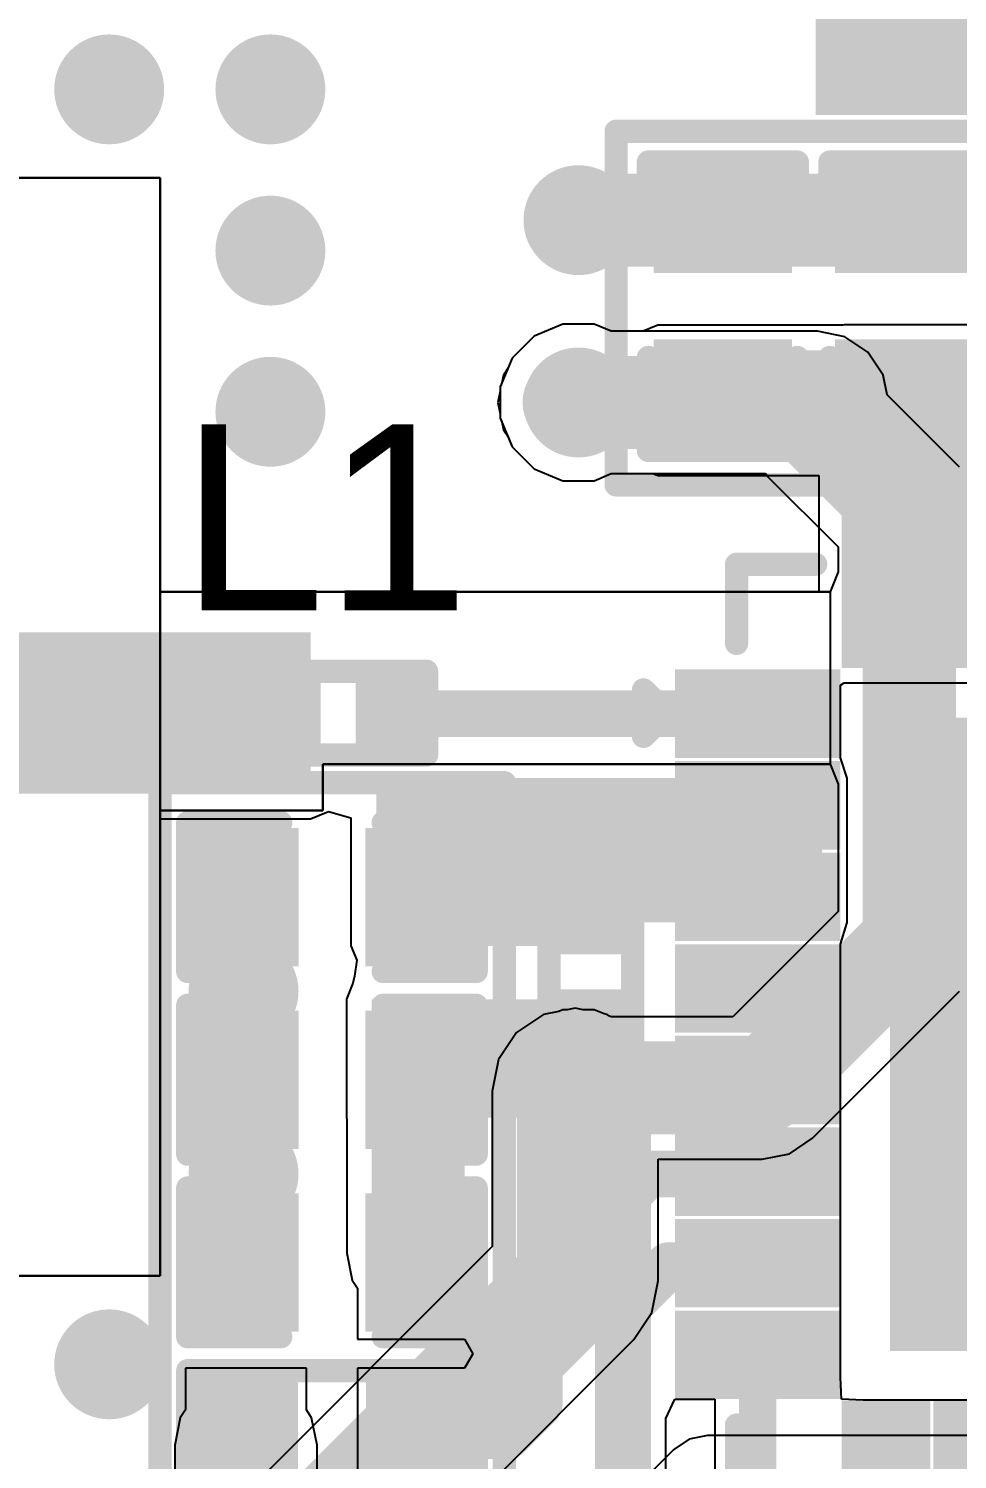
# Model space of a CAD drawing. Header units: millimetres. Extents: x -4.8 to 36.7, y -5.3 to 57.6.
# Drawn here: x 0.55 to 5.62, y 39.33 to 47.14 of the extents above; entities that cross this region are included whole.
import ezdxf

# ---------------------------------------------------------------- set-up
doc = ezdxf.new("R2010")
doc.units = ezdxf.units.MM
for name, color, linetype in [('BottomLayer', 5, 'Continuous'), ('TopLayer', 1, 'Continuous'), ('TopOverlay', 2, 'Continuous'), ('TopPaste', 8, 'Continuous'), ('TopSolder', 216, 'Continuous'), ('ViaHoleLayer', 16, 'Continuous')]:
    doc.layers.add(name, color=color, linetype=linetype)
doc.styles.add('Arial', font='', dxfattribs={"height": 0.2})
doc.styles.get('Arial').set_extended_font_data('Arial')

# ---------------------------------------------------------------- blocks, each defined once
blk = doc.blocks.new('X322540MPB4SI__3')
at = {"layer": 'TopLayer'}
for points in [[(-1.8, 1.45), (-0.4, 1.45), (-0.4, 0.25), (-1.8, 0.25)], [(0.4, 1.45), (1.8, 1.45), (1.8, 0.25), (0.4, 0.25)], [(-1.8, -0.25), (-0.4, -0.25), (-0.4, -1.45), (-1.8, -1.45)], [(0.4, -0.25), (1.8, -0.25), (1.8, -1.45), (0.4, -1.45)]]:
    blk.add_hatch(color=1, dxfattribs=at).paths.add_polyline_path(points)
at = {"layer": 'TopPaste'}
for points in [[(-1.8, 1.45), (-0.4, 1.45), (-0.4, 0.25), (-1.8, 0.25)], [(0.4, 1.45), (1.8, 1.45), (1.8, 0.25), (0.4, 0.25)], [(-1.8, -0.25), (-0.4, -0.25), (-0.4, -1.45), (-1.8, -1.45)], [(0.4, -0.25), (1.8, -0.25), (1.8, -1.45), (0.4, -1.45)]]:
    blk.add_hatch(color=8, dxfattribs=at).paths.add_polyline_path(points)
at = {"layer": 'TopSolder'}
for points in [[(-1.9016, 1.5516), (-0.2984, 1.5516), (-0.2984, 0.1484), (-1.9016, 0.1484)], [(0.2984, 1.5516), (1.9016, 1.5516), (1.9016, 0.1484), (0.2984, 0.1484)], [(-1.9016, -0.1484), (-0.2984, -0.1484), (-0.2984, -1.5516), (-1.9016, -1.5516)], [(0.2984, -0.1484), (1.9016, -0.1484), (1.9016, -1.5516), (0.2984, -1.5516)]]:
    blk.add_hatch(color=216, dxfattribs=at).paths.add_polyline_path(points)
at = {"layer": 'TopOverlay'}
for points, const_width in [([(0.1778, 1.2954), (-0.1778, 1.2954)], 0.127), ([(-1.651, -0.0762), (-1.651, 0.0762)], 0.127), ([(1.651, -0.0762), (1.651, 0.0762)], 0.127), ([(-1.9812, -0.8636), (-2.1336, -0.7112)], 0.2), ([(-2.1336, -1.016), (-2.1336, -0.7112)], 0.2), ([(-2.1336, -1.016), (-1.9812, -0.8636)], 0.2), ([(0.1778, -1.2954), (-0.1778, -1.2954)], 0.127)]:
    blk.add_lwpolyline(points, dxfattribs=dict(at, const_width=const_width))
for points, const_width in [([(-0.2095, 1.2954, 1), (-0.1461, 1.2954, 1)], 0.0635), ([(0.1461, 1.2954, 1), (0.2095, 1.2954, 1)], 0.0635), ([(-1.6827, 0.0762, 1), (-1.6193, 0.0762, 1)], 0.0635), ([(1.6193, 0.0762, 1), (1.6827, 0.0762, 1)], 0.0635), ([(-1.6827, -0.0762, 1), (-1.6193, -0.0762, 1)], 0.0635), ([(1.6193, -0.0762, 1), (1.6827, -0.0762, 1)], 0.0635), ([(-2.1836, -0.7112, 1), (-2.0836, -0.7112, 1)], 0.1), ([(-2.1836, -0.7112, 1), (-2.0836, -0.7112, 1)], 0.1), ([(-2.0312, -0.8636, 1), (-1.9312, -0.8636, 1)], 0.1), ([(-2.0312, -0.8636, 1), (-1.9312, -0.8636, 1)], 0.1), ([(-2.1836, -1.016, 1), (-2.0836, -1.016, 1)], 0.1), ([(-2.1836, -1.016, 1), (-2.0836, -1.016, 1)], 0.1), ([(-0.2095, -1.2954, 1), (-0.1461, -1.2954, 1)], 0.0635), ([(0.1461, -1.2954, 1), (0.2095, -1.2954, 1)], 0.0635)]:
    blk.add_lwpolyline(points, format="xyb", close=True, dxfattribs=dict(at, const_width=const_width))
blk = doc.blocks.new('32_QFN__5_5__5')
at = {"layer": 'TopLayer'}
for points in [[(-1.6101, 2.1001), (-1.8901, 2.1001), (-1.8901, 2.8001), (-1.6101, 2.8001)], [(-1.1099, 2.1001), (-1.3899, 2.1001), (-1.3899, 2.8001), (-1.1099, 2.8001)], [(-2.8001, 1.6101), (-2.8001, 1.8901), (-2.1001, 1.8901), (-2.1001, 1.6101)], [(1.627, -1.627), (-1.627, -1.627), (-1.627, 1.627), (1.627, 1.627)], [(-2.8001, 1.1099), (-2.8001, 1.3899), (-2.1001, 1.3899), (-2.1001, 1.1099)], [(-2.8001, 0.6101), (-2.8001, 0.8901), (-2.1001, 0.8901), (-2.1001, 0.6101)], [(-2.8001, 0.1099), (-2.8001, 0.3899), (-2.1001, 0.3899), (-2.1001, 0.1099)], [(-2.8001, -0.3899), (-2.8001, -0.1099), (-2.1001, -0.1099), (-2.1001, -0.3899)], [(-2.8001, -0.8901), (-2.8001, -0.6101), (-2.1001, -0.6101), (-2.1001, -0.8901)], [(-2.8001, -1.3899), (-2.8001, -1.1099), (-2.1001, -1.1099), (-2.1001, -1.3899)], [(-2.8001, -1.8901), (-2.8001, -1.6101), (-2.1001, -1.6101), (-2.1001, -1.8901)], [(-1.6101, -2.8001), (-1.8901, -2.8001), (-1.8901, -2.1001), (-1.6101, -2.1001)], [(-1.1099, -2.8001), (-1.3899, -2.8001), (-1.3899, -2.1001), (-1.1099, -2.1001)]]:
    blk.add_hatch(color=1, dxfattribs=at).paths.add_polyline_path(points)
at = {"layer": 'TopPaste'}
for points in [[(-1.6101, 2.1001), (-1.8901, 2.1001), (-1.8901, 2.8001), (-1.6101, 2.8001)], [(-1.1099, 2.1001), (-1.3899, 2.1001), (-1.3899, 2.8001), (-1.1099, 2.8001)], [(-2.8001, 1.6101), (-2.8001, 1.8901), (-2.1001, 1.8901), (-2.1001, 1.6101)], [(1.627, -1.627), (-1.627, -1.627), (-1.627, 1.627), (1.627, 1.627)], [(-2.8001, 1.1099), (-2.8001, 1.3899), (-2.1001, 1.3899), (-2.1001, 1.1099)], [(-2.8001, 0.6101), (-2.8001, 0.8901), (-2.1001, 0.8901), (-2.1001, 0.6101)], [(-2.8001, 0.1099), (-2.8001, 0.3899), (-2.1001, 0.3899), (-2.1001, 0.1099)], [(-2.8001, -0.3899), (-2.8001, -0.1099), (-2.1001, -0.1099), (-2.1001, -0.3899)], [(-2.8001, -0.8901), (-2.8001, -0.6101), (-2.1001, -0.6101), (-2.1001, -0.8901)], [(-2.8001, -1.3899), (-2.8001, -1.1099), (-2.1001, -1.1099), (-2.1001, -1.3899)], [(-2.8001, -1.8901), (-2.8001, -1.6101), (-2.1001, -1.6101), (-2.1001, -1.8901)], [(-1.6101, -2.8001), (-1.8901, -2.8001), (-1.8901, -2.1001), (-1.6101, -2.1001)], [(-1.1099, -2.8001), (-1.3899, -2.8001), (-1.3899, -2.1001), (-1.1099, -2.1001)]]:
    blk.add_hatch(color=8, dxfattribs=at).paths.add_polyline_path(points)
at = {"layer": 'TopSolder'}
for points in [[(-1.5085, 1.9985), (-1.9917, 1.9985), (-1.9917, 2.9017), (-1.5085, 2.9017)], [(-1.0083, 1.9985), (-1.4915, 1.9985), (-1.4915, 2.9017), (-1.0083, 2.9017)], [(-2.9017, 1.5085), (-2.9017, 1.9917), (-1.9985, 1.9917), (-1.9985, 1.5085)], [(1.7286, -1.7286), (-1.7286, -1.7286), (-1.7286, 1.7286), (1.7286, 1.7286)], [(-2.9017, 1.0083), (-2.9017, 1.4915), (-1.9985, 1.4915), (-1.9985, 1.0083)], [(-2.9017, 0.5085), (-2.9017, 0.9917), (-1.9985, 0.9917), (-1.9985, 0.5085)], [(-2.9017, 0.0083), (-2.9017, 0.4915), (-1.9985, 0.4915), (-1.9985, 0.0083)], [(-2.9017, -0.4915), (-2.9017, -0.0083), (-1.9985, -0.0083), (-1.9985, -0.4915)], [(-2.9017, -0.9917), (-2.9017, -0.5085), (-1.9985, -0.5085), (-1.9985, -0.9917)], [(-2.9017, -1.4915), (-2.9017, -1.0083), (-1.9985, -1.0083), (-1.9985, -1.4915)], [(-2.9017, -1.9917), (-2.9017, -1.5085), (-1.9985, -1.5085), (-1.9985, -1.9917)], [(-1.5085, -2.9017), (-1.9917, -2.9017), (-1.9917, -1.9985), (-1.5085, -1.9985)], [(-1.0083, -2.9017), (-1.4915, -2.9017), (-1.4915, -1.9985), (-1.0083, -1.9985)]]:
    blk.add_hatch(color=216, dxfattribs=at).paths.add_polyline_path(points)
at = {"layer": 'TopOverlay', "const_width": 0.127}
for points in [[(-2.5654, 2.1336), (-2.5654, 2.5654)], [(-2.5654, 2.5654), (-2.1336, 2.5654)], [(-3.0734, 1.8796), (-2.9464, 1.7526)], [(-3.0734, 1.6256), (-3.0734, 1.8796)], [(-3.0734, 1.6256), (-2.9464, 1.7526)], [(-2.5654, -2.5654), (-2.5654, -2.1336)]]:
    blk.add_lwpolyline(points, dxfattribs=at)
at = {"layer": 'TopOverlay', "const_width": 0.0635}
for points in [[(-2.5972, 2.5654, 1), (-2.5337, 2.5654, 1)], [(-2.5972, 2.5654, 1), (-2.5337, 2.5654, 1)], [(-2.1654, 2.5654, 1), (-2.1019, 2.5654, 1)], [(-2.5972, 2.1336, 1), (-2.5337, 2.1336, 1)], [(-3.1052, 1.8796, 1), (-3.0417, 1.8796, 1)], [(-3.1052, 1.8796, 1), (-3.0417, 1.8796, 1)], [(-2.9781, 1.7526, 1), (-2.9146, 1.7526, 1)], [(-2.9781, 1.7526, 1), (-2.9146, 1.7526, 1)], [(-3.1052, 1.6256, 1), (-3.0417, 1.6256, 1)], [(-3.1052, 1.6256, 1), (-3.0417, 1.6256, 1)], [(-2.5972, -2.1336, 1), (-2.5337, -2.1336, 1)]]:
    blk.add_lwpolyline(points, format="xyb", close=True, dxfattribs=at)
blk = doc.blocks.new('R___0402_11')
at = {"layer": 'TopLayer'}
for points in [[(-0.6985, -0.3175), (-0.6985, 0.3175), (-0.2413, 0.3175), (-0.2413, -0.3175)], [(0.2413, -0.3175), (0.2413, 0.3175), (0.6985, 0.3175), (0.6985, -0.3175)]]:
    blk.add_hatch(color=1, dxfattribs=at).paths.add_polyline_path(points)
at = {"layer": 'TopPaste'}
for points in [[(-0.6985, -0.3175), (-0.6985, 0.3175), (-0.2413, 0.3175), (-0.2413, -0.3175)], [(0.2413, -0.3175), (0.2413, 0.3175), (0.6985, 0.3175), (0.6985, -0.3175)]]:
    blk.add_hatch(color=8, dxfattribs=at).paths.add_polyline_path(points)
at = {"layer": 'TopSolder'}
for points in [[(-0.7535, -0.3725), (-0.7535, 0.3725), (-0.1863, 0.3725), (-0.1863, -0.3725)], [(0.1863, -0.3725), (0.1863, 0.3725), (0.7535, 0.3725), (0.7535, -0.3725)]]:
    blk.add_hatch(color=216, dxfattribs=at).paths.add_polyline_path(points)
at = {"layer": 'TopOverlay'}
for points, const_width in [([(-0.7874, 0.4064), (0.7874, 0.4064)], 0.127), ([(-0.7874, -0.4064), (-0.7874, 0.4064)], 0.127), ([(0.7874, -0.4064), (0.7874, 0.4064)], 0.127), ([(-0.7874, -0.4064), (0.7874, -0.4064)], 0.127), ([(-0.8128, -0.4318), (0.8128, -0.4318)], 0.00323)]:
    blk.add_lwpolyline(points, dxfattribs=dict(at, const_width=const_width))
for points, const_width in [([(-0.8191, 0.4064, 1), (-0.7556, 0.4064, 1)], 0.0635), ([(-0.8191, 0.4064, 1), (-0.7556, 0.4064, 1)], 0.0635), ([(0.7556, 0.4064, 1), (0.8191, 0.4064, 1)], 0.0635), ([(0.7556, 0.4064, 1), (0.8191, 0.4064, 1)], 0.0635), ([(-0.8191, -0.4064, 1), (-0.7556, -0.4064, 1)], 0.0635), ([(-0.8191, -0.4064, 1), (-0.7556, -0.4064, 1)], 0.0635), ([(0.7556, -0.4064, 1), (0.8191, -0.4064, 1)], 0.0635), ([(0.7556, -0.4064, 1), (0.8191, -0.4064, 1)], 0.0635), ([(-0.8136, -0.4318, 1), (-0.812, -0.4318, 1)], 0.00161), ([(0.812, -0.4318, 1), (0.8136, -0.4318, 1)], 0.00161)]:
    blk.add_lwpolyline(points, format="xyb", close=True, dxfattribs=dict(at, const_width=const_width))
blk = doc.blocks.new('IND_0201_20')
at = {"layer": 'TopLayer'}
for points in [[(-0.4, 0.15), (-0.15, 0.15), (-0.15, -0.15), (-0.4, -0.15)], [(0.15, 0.15), (0.4, 0.15), (0.4, -0.15), (0.15, -0.15)]]:
    blk.add_hatch(color=1, dxfattribs=at).paths.add_polyline_path(points)
at = {"layer": 'TopPaste'}
for points in [[(-0.4, 0.15), (-0.15, 0.15), (-0.15, -0.15), (-0.4, -0.15)], [(0.15, 0.15), (0.4, 0.15), (0.4, -0.15), (0.15, -0.15)]]:
    blk.add_hatch(color=8, dxfattribs=at).paths.add_polyline_path(points)
at = {"layer": 'TopSolder'}
for points in [[(-0.455, 0.205), (-0.095, 0.205), (-0.095, -0.205), (-0.455, -0.205)], [(0.095, 0.205), (0.455, 0.205), (0.455, -0.205), (0.095, -0.205)]]:
    blk.add_hatch(color=216, dxfattribs=at).paths.add_polyline_path(points)
at = {"layer": 'TopOverlay', "const_width": 0.127}
for points in [[(-0.4826, 0.2286), (-0.4826, -0.2286)], [(-0.4826, 0.2286), (0.4826, 0.2286)], [(0.4826, 0.2286), (0.4826, -0.2286)], [(-0.4826, -0.2286), (0.4826, -0.2286)]]:
    blk.add_lwpolyline(points, dxfattribs=at)
at = {"layer": 'TopOverlay', "const_width": 0.0635}
for points in [[(-0.5143, 0.2286, 1), (-0.4508, 0.2286, 1)], [(-0.5143, 0.2286, 1), (-0.4508, 0.2286, 1)], [(0.4508, 0.2286, 1), (0.5143, 0.2286, 1)], [(0.4508, 0.2286, 1), (0.5143, 0.2286, 1)], [(-0.5143, -0.2286, 1), (-0.4508, -0.2286, 1)], [(-0.5143, -0.2286, 1), (-0.4508, -0.2286, 1)], [(0.4508, -0.2286, 1), (0.5143, -0.2286, 1)], [(0.4508, -0.2286, 1), (0.5143, -0.2286, 1)]]:
    blk.add_lwpolyline(points, format="xyb", close=True, dxfattribs=at)
blk = doc.blocks.new('IND_0201_21')
at = {"layer": 'TopLayer'}
for points in [[(-0.4, 0.15), (-0.15, 0.15), (-0.15, -0.15), (-0.4, -0.15)], [(0.15, 0.15), (0.4, 0.15), (0.4, -0.15), (0.15, -0.15)]]:
    blk.add_hatch(color=1, dxfattribs=at).paths.add_polyline_path(points)
at = {"layer": 'TopPaste'}
for points in [[(-0.4, 0.15), (-0.15, 0.15), (-0.15, -0.15), (-0.4, -0.15)], [(0.15, 0.15), (0.4, 0.15), (0.4, -0.15), (0.15, -0.15)]]:
    blk.add_hatch(color=8, dxfattribs=at).paths.add_polyline_path(points)
at = {"layer": 'TopSolder'}
for points in [[(-0.455, 0.205), (-0.095, 0.205), (-0.095, -0.205), (-0.455, -0.205)], [(0.095, 0.205), (0.455, 0.205), (0.455, -0.205), (0.095, -0.205)]]:
    blk.add_hatch(color=216, dxfattribs=at).paths.add_polyline_path(points)
at = {"layer": 'TopOverlay', "const_width": 0.127}
for points in [[(-0.4826, 0.2286), (0.4826, 0.2286)], [(-0.4826, -0.2286), (-0.4826, 0.2286)], [(0.4826, -0.2286), (0.4826, 0.2286)], [(-0.4826, -0.2286), (0.4826, -0.2286)]]:
    blk.add_lwpolyline(points, dxfattribs=at)
at = {"layer": 'TopOverlay', "const_width": 0.0635}
for points in [[(-0.5143, 0.2286, 1), (-0.4508, 0.2286, 1)], [(-0.5143, 0.2286, 1), (-0.4508, 0.2286, 1)], [(0.4508, 0.2286, 1), (0.5143, 0.2286, 1)], [(0.4508, 0.2286, 1), (0.5143, 0.2286, 1)], [(-0.5143, -0.2286, 1), (-0.4508, -0.2286, 1)], [(-0.5143, -0.2286, 1), (-0.4508, -0.2286, 1)], [(0.4508, -0.2286, 1), (0.5143, -0.2286, 1)], [(0.4508, -0.2286, 1), (0.5143, -0.2286, 1)]]:
    blk.add_lwpolyline(points, format="xyb", close=True, dxfattribs=at)
blk = doc.blocks.new('C___0402_43')
at = {"layer": 'TopLayer'}
for points in [[(-0.6985, -0.3175), (-0.6985, 0.3175), (-0.2413, 0.3175), (-0.2413, -0.3175)], [(0.2413, -0.3175), (0.2413, 0.3175), (0.6985, 0.3175), (0.6985, -0.3175)]]:
    blk.add_hatch(color=1, dxfattribs=at).paths.add_polyline_path(points)
at = {"layer": 'TopPaste'}
for points in [[(-0.6985, -0.3175), (-0.6985, 0.3175), (-0.2413, 0.3175), (-0.2413, -0.3175)], [(0.2413, -0.3175), (0.2413, 0.3175), (0.6985, 0.3175), (0.6985, -0.3175)]]:
    blk.add_hatch(color=8, dxfattribs=at).paths.add_polyline_path(points)
at = {"layer": 'TopSolder'}
for points in [[(-0.7585, -0.3775), (-0.7585, 0.3775), (-0.1813, 0.3775), (-0.1813, -0.3775)], [(0.1813, -0.3775), (0.1813, 0.3775), (0.7585, 0.3775), (0.7585, -0.3775)]]:
    blk.add_hatch(color=216, dxfattribs=at).paths.add_polyline_path(points)
at = {"layer": 'TopOverlay', "const_width": 0.127}
for points in [[(-0.7874, 0.4064), (-0.2794, 0.4064)], [(-0.7874, 0.4064), (-0.7874, -0.4064)], [(0.2794, 0.4064), (0.7874, 0.4064)], [(0.7874, 0.4064), (0.7874, -0.4064)], [(-0.7874, -0.4064), (-0.2794, -0.4064)], [(0.2794, -0.4064), (0.7874, -0.4064)]]:
    blk.add_lwpolyline(points, dxfattribs=at)
at = {"layer": 'TopOverlay', "const_width": 0.0635}
for points in [[(-0.8191, 0.4064, 1), (-0.7556, 0.4064, 1)], [(-0.8191, 0.4064, 1), (-0.7556, 0.4064, 1)], [(-0.3111, 0.4064, 1), (-0.2477, 0.4064, 1)], [(0.2477, 0.4064, 1), (0.3111, 0.4064, 1)], [(0.7556, 0.4064, 1), (0.8191, 0.4064, 1)], [(0.7556, 0.4064, 1), (0.8191, 0.4064, 1)], [(-0.8191, -0.4064, 1), (-0.7556, -0.4064, 1)], [(-0.8191, -0.4064, 1), (-0.7556, -0.4064, 1)], [(-0.3111, -0.4064, 1), (-0.2477, -0.4064, 1)], [(0.2477, -0.4064, 1), (0.3111, -0.4064, 1)], [(0.7556, -0.4064, 1), (0.8191, -0.4064, 1)], [(0.7556, -0.4064, 1), (0.8191, -0.4064, 1)]]:
    blk.add_lwpolyline(points, format="xyb", close=True, dxfattribs=at)
blk = doc.blocks.new('C___0402_44')
at = {"layer": 'TopLayer'}
for points in [[(-0.6985, -0.3175), (-0.6985, 0.3175), (-0.2413, 0.3175), (-0.2413, -0.3175)], [(0.2413, -0.3175), (0.2413, 0.3175), (0.6985, 0.3175), (0.6985, -0.3175)]]:
    blk.add_hatch(color=1, dxfattribs=at).paths.add_polyline_path(points)
at = {"layer": 'TopPaste'}
for points in [[(-0.6985, -0.3175), (-0.6985, 0.3175), (-0.2413, 0.3175), (-0.2413, -0.3175)], [(0.2413, -0.3175), (0.2413, 0.3175), (0.6985, 0.3175), (0.6985, -0.3175)]]:
    blk.add_hatch(color=8, dxfattribs=at).paths.add_polyline_path(points)
at = {"layer": 'TopSolder'}
for points in [[(-0.7585, -0.3775), (-0.7585, 0.3775), (-0.1813, 0.3775), (-0.1813, -0.3775)], [(0.1813, -0.3775), (0.1813, 0.3775), (0.7585, 0.3775), (0.7585, -0.3775)]]:
    blk.add_hatch(color=216, dxfattribs=at).paths.add_polyline_path(points)
at = {"layer": 'TopOverlay', "const_width": 0.127}
for points in [[(-0.2794, 0.4064), (-0.7874, 0.4064)], [(-0.7874, -0.4064), (-0.7874, 0.4064)], [(0.7874, 0.4064), (0.2794, 0.4064)], [(0.7874, -0.4064), (0.7874, 0.4064)], [(-0.2794, -0.4064), (-0.7874, -0.4064)], [(0.7874, -0.4064), (0.2794, -0.4064)]]:
    blk.add_lwpolyline(points, dxfattribs=at)
at = {"layer": 'TopOverlay', "const_width": 0.0635}
for points in [[(-0.8191, 0.4064, 1), (-0.7556, 0.4064, 1)], [(-0.8191, 0.4064, 1), (-0.7556, 0.4064, 1)], [(-0.3111, 0.4064, 1), (-0.2477, 0.4064, 1)], [(0.2477, 0.4064, 1), (0.3111, 0.4064, 1)], [(0.7556, 0.4064, 1), (0.8191, 0.4064, 1)], [(0.7556, 0.4064, 1), (0.8191, 0.4064, 1)], [(-0.8191, -0.4064, 1), (-0.7556, -0.4064, 1)], [(-0.8191, -0.4064, 1), (-0.7556, -0.4064, 1)], [(-0.3111, -0.4064, 1), (-0.2477, -0.4064, 1)], [(0.2477, -0.4064, 1), (0.3111, -0.4064, 1)], [(0.7556, -0.4064, 1), (0.8191, -0.4064, 1)], [(0.7556, -0.4064, 1), (0.8191, -0.4064, 1)]]:
    blk.add_lwpolyline(points, format="xyb", close=True, dxfattribs=at)
blk = doc.blocks.new('C___0402_45')
at = {"layer": 'TopLayer'}
for points in [[(-0.6985, -0.3175), (-0.6985, 0.3175), (-0.2413, 0.3175), (-0.2413, -0.3175)], [(0.2413, -0.3175), (0.2413, 0.3175), (0.6985, 0.3175), (0.6985, -0.3175)]]:
    blk.add_hatch(color=1, dxfattribs=at).paths.add_polyline_path(points)
at = {"layer": 'TopPaste'}
for points in [[(-0.6985, -0.3175), (-0.6985, 0.3175), (-0.2413, 0.3175), (-0.2413, -0.3175)], [(0.2413, -0.3175), (0.2413, 0.3175), (0.6985, 0.3175), (0.6985, -0.3175)]]:
    blk.add_hatch(color=8, dxfattribs=at).paths.add_polyline_path(points)
at = {"layer": 'TopSolder'}
for points in [[(-0.7585, -0.3775), (-0.7585, 0.3775), (-0.1813, 0.3775), (-0.1813, -0.3775)], [(0.1813, -0.3775), (0.1813, 0.3775), (0.7585, 0.3775), (0.7585, -0.3775)]]:
    blk.add_hatch(color=216, dxfattribs=at).paths.add_polyline_path(points)
at = {"layer": 'TopOverlay', "const_width": 0.127}
for points in [[(-0.7874, -0.4064), (-0.7874, 0.4064)], [(-0.7874, 0.4064), (-0.2794, 0.4064)], [(0.2794, 0.4064), (0.7874, 0.4064)], [(0.7874, -0.4064), (0.7874, 0.4064)], [(-0.7874, -0.4064), (-0.2794, -0.4064)], [(0.2794, -0.4064), (0.7874, -0.4064)]]:
    blk.add_lwpolyline(points, dxfattribs=at)
at = {"layer": 'TopOverlay', "const_width": 0.0635}
for points in [[(-0.8191, 0.4064, 1), (-0.7556, 0.4064, 1)], [(-0.8191, 0.4064, 1), (-0.7556, 0.4064, 1)], [(-0.3111, 0.4064, 1), (-0.2477, 0.4064, 1)], [(0.2477, 0.4064, 1), (0.3111, 0.4064, 1)], [(0.7556, 0.4064, 1), (0.8191, 0.4064, 1)], [(0.7556, 0.4064, 1), (0.8191, 0.4064, 1)], [(-0.8191, -0.4064, 1), (-0.7556, -0.4064, 1)], [(-0.8191, -0.4064, 1), (-0.7556, -0.4064, 1)], [(-0.3111, -0.4064, 1), (-0.2477, -0.4064, 1)], [(0.2477, -0.4064, 1), (0.3111, -0.4064, 1)], [(0.7556, -0.4064, 1), (0.8191, -0.4064, 1)], [(0.7556, -0.4064, 1), (0.8191, -0.4064, 1)]]:
    blk.add_lwpolyline(points, format="xyb", close=True, dxfattribs=at)
blk = doc.blocks.new('C___0402_46')
at = {"layer": 'TopLayer'}
for points in [[(-0.6985, -0.3175), (-0.6985, 0.3175), (-0.2413, 0.3175), (-0.2413, -0.3175)], [(0.2413, -0.3175), (0.2413, 0.3175), (0.6985, 0.3175), (0.6985, -0.3175)]]:
    blk.add_hatch(color=1, dxfattribs=at).paths.add_polyline_path(points)
at = {"layer": 'TopPaste'}
for points in [[(-0.6985, -0.3175), (-0.6985, 0.3175), (-0.2413, 0.3175), (-0.2413, -0.3175)], [(0.2413, -0.3175), (0.2413, 0.3175), (0.6985, 0.3175), (0.6985, -0.3175)]]:
    blk.add_hatch(color=8, dxfattribs=at).paths.add_polyline_path(points)
at = {"layer": 'TopSolder'}
for points in [[(-0.7585, -0.3775), (-0.7585, 0.3775), (-0.1813, 0.3775), (-0.1813, -0.3775)], [(0.1813, -0.3775), (0.1813, 0.3775), (0.7585, 0.3775), (0.7585, -0.3775)]]:
    blk.add_hatch(color=216, dxfattribs=at).paths.add_polyline_path(points)
at = {"layer": 'TopOverlay', "const_width": 0.127}
for points in [[(-0.7874, -0.4064), (-0.7874, 0.4064)], [(-0.7874, 0.4064), (-0.2794, 0.4064)], [(0.2794, 0.4064), (0.7874, 0.4064)], [(0.7874, -0.4064), (0.7874, 0.4064)], [(-0.7874, -0.4064), (-0.2794, -0.4064)], [(0.2794, -0.4064), (0.7874, -0.4064)]]:
    blk.add_lwpolyline(points, dxfattribs=at)
at = {"layer": 'TopOverlay', "const_width": 0.0635}
for points in [[(-0.8191, 0.4064, 1), (-0.7556, 0.4064, 1)], [(-0.8191, 0.4064, 1), (-0.7556, 0.4064, 1)], [(-0.3111, 0.4064, 1), (-0.2477, 0.4064, 1)], [(0.2477, 0.4064, 1), (0.3111, 0.4064, 1)], [(0.7556, 0.4064, 1), (0.8191, 0.4064, 1)], [(0.7556, 0.4064, 1), (0.8191, 0.4064, 1)], [(-0.8191, -0.4064, 1), (-0.7556, -0.4064, 1)], [(-0.8191, -0.4064, 1), (-0.7556, -0.4064, 1)], [(-0.3111, -0.4064, 1), (-0.2477, -0.4064, 1)], [(0.2477, -0.4064, 1), (0.3111, -0.4064, 1)], [(0.7556, -0.4064, 1), (0.8191, -0.4064, 1)], [(0.7556, -0.4064, 1), (0.8191, -0.4064, 1)]]:
    blk.add_lwpolyline(points, format="xyb", close=True, dxfattribs=at)
blk = doc.blocks.new('C___0402_75')
at = {"layer": 'TopLayer'}
for points in [[(-0.6985, -0.3175), (-0.6985, 0.3175), (-0.2413, 0.3175), (-0.2413, -0.3175)], [(0.2413, -0.3175), (0.2413, 0.3175), (0.6985, 0.3175), (0.6985, -0.3175)]]:
    blk.add_hatch(color=1, dxfattribs=at).paths.add_polyline_path(points)
at = {"layer": 'TopPaste'}
for points in [[(-0.6985, -0.3175), (-0.6985, 0.3175), (-0.2413, 0.3175), (-0.2413, -0.3175)], [(0.2413, -0.3175), (0.2413, 0.3175), (0.6985, 0.3175), (0.6985, -0.3175)]]:
    blk.add_hatch(color=8, dxfattribs=at).paths.add_polyline_path(points)
at = {"layer": 'TopSolder'}
for points in [[(-0.7585, -0.3775), (-0.7585, 0.3775), (-0.1813, 0.3775), (-0.1813, -0.3775)], [(0.1813, -0.3775), (0.1813, 0.3775), (0.7585, 0.3775), (0.7585, -0.3775)]]:
    blk.add_hatch(color=216, dxfattribs=at).paths.add_polyline_path(points)
at = {"layer": 'TopOverlay', "const_width": 0.127}
for points in [[(-0.7874, -0.4064), (-0.7874, 0.4064)], [(-0.7874, 0.4064), (-0.2794, 0.4064)], [(0.2794, 0.4064), (0.7874, 0.4064)], [(0.7874, -0.4064), (0.7874, 0.4064)], [(-0.7874, -0.4064), (-0.2794, -0.4064)], [(0.2794, -0.4064), (0.7874, -0.4064)]]:
    blk.add_lwpolyline(points, dxfattribs=at)
at = {"layer": 'TopOverlay', "const_width": 0.0635}
for points in [[(-0.8191, 0.4064, 1), (-0.7556, 0.4064, 1)], [(-0.8191, 0.4064, 1), (-0.7556, 0.4064, 1)], [(-0.3111, 0.4064, 1), (-0.2477, 0.4064, 1)], [(0.2477, 0.4064, 1), (0.3111, 0.4064, 1)], [(0.7556, 0.4064, 1), (0.8191, 0.4064, 1)], [(0.7556, 0.4064, 1), (0.8191, 0.4064, 1)], [(-0.8191, -0.4064, 1), (-0.7556, -0.4064, 1)], [(-0.8191, -0.4064, 1), (-0.7556, -0.4064, 1)], [(-0.3111, -0.4064, 1), (-0.2477, -0.4064, 1)], [(0.2477, -0.4064, 1), (0.3111, -0.4064, 1)], [(0.7556, -0.4064, 1), (0.8191, -0.4064, 1)], [(0.7556, -0.4064, 1), (0.8191, -0.4064, 1)]]:
    blk.add_lwpolyline(points, format="xyb", close=True, dxfattribs=at)

msp = doc.modelspace()

# ---------------------------------------------------------------- hatches: boundary and pattern name
at = {"layer": 'BottomLayer'}
h = msp.add_hatch(color=5, dxfattribs=at)
edge = h.paths.add_edge_path()
edge.add_arc((0.992, 46.8122), 0.3, 0, 360)
h = msp.add_hatch(color=5, dxfattribs=at)
edge = h.paths.add_edge_path()
edge.add_arc((1.872, 46.8122), 0.3, 0, 360)
h = msp.add_hatch(color=5, dxfattribs=at)
edge = h.paths.add_edge_path()
edge.add_arc((3.5535, 46.0983), 0.3, 0, 360)
h = msp.add_hatch(color=5, dxfattribs=at)
edge = h.paths.add_edge_path()
edge.add_arc((1.872, 45.9322), 0.3, 0, 360)
h = msp.add_hatch(color=5, dxfattribs=at)
edge = h.paths.add_edge_path()
edge.add_arc((3.5535, 45.1032), 0.3, 0, 360)
h = msp.add_hatch(color=5, dxfattribs=at)
edge = h.paths.add_edge_path()
edge.add_arc((1.872, 45.0523), 0.3, 0, 360)
h = msp.add_hatch(color=5, dxfattribs=at)
edge = h.paths.add_edge_path()
edge.add_arc((1.7254, 41.8889), 0.3, 0, 360)
h = msp.add_hatch(color=5, dxfattribs=at)
edge = h.paths.add_edge_path()
edge.add_arc((5.8744, 41.6629), 0.3, 0, 360)
h = msp.add_hatch(color=5, dxfattribs=at)
edge = h.paths.add_edge_path()
edge.add_arc((3.5535, 41.3612), 0.3, 0, 360)
h = msp.add_hatch(color=5, dxfattribs=at)
edge = h.paths.add_edge_path()
edge.add_arc((1.7254, 40.8917), 0.3, 0, 360)
h = msp.add_hatch(color=5, dxfattribs=at)
edge = h.paths.add_edge_path()
edge.add_arc((5.8801, 40.64), 0.3, 0, 360)
h = msp.add_hatch(color=5, dxfattribs=at)
edge = h.paths.add_edge_path()
edge.add_arc((0.992, 39.8526), 0.3, 0, 360)
at = {"layer": 'TopLayer'}
h = msp.add_hatch(color=1, dxfattribs=at)
edge = h.paths.add_edge_path()
edge.add_arc((0.992, 46.8122), 0.3, 0, 360)
h = msp.add_hatch(color=1, dxfattribs=at)
edge = h.paths.add_edge_path()
edge.add_arc((1.872, 46.8122), 0.3, 0, 360)
h = msp.add_hatch(color=1, dxfattribs=at)
edge = h.paths.add_edge_path()
edge.add_arc((3.5535, 46.0983), 0.3, 0, 360)
h = msp.add_hatch(color=1, dxfattribs=at)
edge = h.paths.add_edge_path()
edge.add_arc((1.872, 45.9322), 0.3, 0, 360)
h = msp.add_hatch(color=1, dxfattribs=at)
edge = h.paths.add_edge_path()
edge.add_arc((3.5535, 45.1032), 0.3, 0, 360)
for points in [[(3.986, 44.841), (5.7894, 44.841), (5.7894, 45.3871), (3.986, 45.3871)], [(5.8674, 43.7107), (5.8674, 45.3898), (5.0032, 45.3898), (5.0032, 43.7107)], [(-1.3646, 42.9683), (2.0917, 42.9683), (2.0917, 43.8483), (-1.3646, 43.8483)], [(2.4493, 42.2647), (4.8836, 42.2647), (4.8836, 43.0532), (2.4493, 43.0532)], [(2.4493, 42.1367), (3.7715, 42.1367), (3.7715, 42.9045), (2.4493, 42.9045)], [(2.4239, 41.1988), (3.9116, 41.1988), (3.9116, 41.845), (2.4239, 41.845)]]:
    msp.add_hatch(color=1, dxfattribs=at).paths.add_polyline_path(points)
h = msp.add_hatch(color=1, dxfattribs=at)
edge = h.paths.add_edge_path()
edge.add_arc((1.872, 45.0523), 0.3, 0, 360)
h = msp.add_hatch(color=1, dxfattribs=at)
edge = h.paths.add_edge_path()
edge.add_arc((1.7254, 41.8889), 0.3, 0, 360)
h = msp.add_hatch(color=1, dxfattribs=at)
edge = h.paths.add_edge_path()
edge.add_arc((5.8744, 41.6629), 0.3, 0, 360)
h = msp.add_hatch(color=1, dxfattribs=at)
edge = h.paths.add_edge_path()
edge.add_arc((3.5535, 41.3612), 0.3, 0, 360)
h = msp.add_hatch(color=1, dxfattribs=at)
edge = h.paths.add_edge_path()
edge.add_arc((1.7254, 40.8917), 0.3, 0, 360)
h = msp.add_hatch(color=1, dxfattribs=at)
edge = h.paths.add_edge_path()
edge.add_arc((5.8801, 40.64), 0.3, 0, 360)
h = msp.add_hatch(color=1, dxfattribs=at)
edge = h.paths.add_edge_path()
edge.add_arc((0.992, 39.8526), 0.3, 0, 360)
at = {"layer": 'ViaHoleLayer'}
h = msp.add_hatch(color=16, dxfattribs=at)
edge = h.paths.add_edge_path()
edge.add_arc((0.992, 46.8122), 0.15, 0, 360)
h = msp.add_hatch(color=16, dxfattribs=at)
edge = h.paths.add_edge_path()
edge.add_arc((1.872, 46.8122), 0.15, 0, 360)
h = msp.add_hatch(color=16, dxfattribs=at)
edge = h.paths.add_edge_path()
edge.add_arc((3.5535, 46.0983), 0.15, 0, 360)
h = msp.add_hatch(color=16, dxfattribs=at)
edge = h.paths.add_edge_path()
edge.add_arc((1.872, 45.9322), 0.15, 0, 360)
h = msp.add_hatch(color=16, dxfattribs=at)
edge = h.paths.add_edge_path()
edge.add_arc((3.5535, 45.1032), 0.15, 0, 360)
h = msp.add_hatch(color=16, dxfattribs=at)
edge = h.paths.add_edge_path()
edge.add_arc((1.872, 45.0523), 0.15, 0, 360)
h = msp.add_hatch(color=16, dxfattribs=at)
edge = h.paths.add_edge_path()
edge.add_arc((1.7254, 41.8889), 0.15, 0, 360)
h = msp.add_hatch(color=16, dxfattribs=at)
edge = h.paths.add_edge_path()
edge.add_arc((3.5535, 41.3612), 0.15, 0, 360)
h = msp.add_hatch(color=16, dxfattribs=at)
edge = h.paths.add_edge_path()
edge.add_arc((1.7254, 40.8917), 0.15, 0, 360)
h = msp.add_hatch(color=16, dxfattribs=at)
edge = h.paths.add_edge_path()
edge.add_arc((0.992, 39.8526), 0.15, 0, 360)

# ---------------------------------------------------------------- linework, layer by layer
at = {"layer": 'BottomLayer'}
for p, q in [((-4.74, 46.3296), (1.27, 46.3296)), ((1.27, 46.3296), (-4.4864, 46.3296)), ((1.27, 46.3296), (1.27, 40.3352)), ((1.27, 44.069), (1.27, 46.3296)), ((3.3116, 45.4652), (3.1915, 45.3451)), ((3.4685, 45.5302), (3.3116, 45.4652)), ((3.6384, 45.5302), (3.4685, 45.5302)), ((3.7314, 45.4917), (3.6384, 45.5302)), ((4.8586, 45.4917), (3.7314, 45.4917)), ((5.0072, 45.4621), (4.8586, 45.4917)), ((5.1332, 45.3779), (5.0072, 45.4621)), ((3.1915, 45.3451), (3.1265, 45.1882)), ((5.2174, 45.2519), (5.1332, 45.3779)), ((5.2386, 45.1456), (5.2174, 45.2519)), ((3.1265, 45.1882), (3.1265, 45.0183)), ((5.6341, 44.7501), (5.2386, 45.1456)), ((3.1265, 45.0183), (3.1915, 44.8614)), ((3.1915, 44.8614), (3.3116, 44.7413)), ((3.3116, 44.7413), (3.4685, 44.6763)), ((3.4685, 44.6763), (3.6384, 44.6763)), ((3.6384, 44.6763), (3.7314, 44.7148)), ((3.7314, 44.7148), (4.575, 44.7148)), ((4.575, 44.7148), (4.5839, 44.7016)), ((4.5839, 44.7016), (4.9709, 44.3145)), ((4.9709, 44.3145), (4.9709, 44.1781)), ((4.9709, 44.1781), (4.9276, 44.069)), ((1.27, 42.8752), (1.27, 44.069)), ((1.27, 44.069), (4.9276, 44.069)), ((4.9276, 44.069), (1.27, 44.069)), ((4.9276, 44.069), (4.9276, 43.1292)), ((4.2164, 43.1292), (2.159, 43.1292)), ((2.159, 43.1292), (2.159, 42.8752)), ((2.159, 43.1292), (4.9276, 43.1292)), ((2.159, 42.8752), (2.159, 43.1292)), ((4.9276, 43.1292), (4.2164, 43.1292)), ((4.9276, 43.1292), (4.9709, 43.0201)), ((4.9709, 43.0201), (4.9709, 42.3247)), ((2.159, 42.8752), (1.27, 42.8752)), ((1.27, 40.3352), (1.27, 42.8752)), ((1.27, 42.8752), (2.159, 42.8752)), ((4.9709, 42.3247), (4.3959, 41.7497)), ((4.8315, 41.0865), (5.6341, 41.8891)), ((3.4685, 41.7882), (3.4463, 41.779)), ((3.4926, 41.7882), (3.4685, 41.7882)), ((3.5359, 41.7968), (3.4926, 41.7882)), ((3.5791, 41.7882), (3.5359, 41.7968)), ((3.6384, 41.7882), (3.5791, 41.7882)), ((3.6932, 41.7655), (3.6384, 41.7882)), ((3.3624, 41.7623), (3.2154, 41.6641)), ((3.4463, 41.779), (3.3624, 41.7623)), ((3.7093, 41.7623), (3.6932, 41.7655)), ((3.723, 41.7532), (3.7093, 41.7623)), ((3.7314, 41.7497), (3.723, 41.7532)), ((4.3959, 41.7497), (3.7314, 41.7497)), ((3.2154, 41.6641), (3.1172, 41.517)), ((3.1172, 41.517), (3.0827, 41.3436)), ((3.0827, 41.3436), (3.0827, 40.4957)), ((4.7055, 41.0023), (4.8315, 41.0865)), ((3.9891, 40.308), (3.9891, 40.9727)), ((3.9891, 40.9727), (4.5568, 40.9727)), ((4.5568, 40.9727), (4.7055, 41.0023)), ((3.0827, 40.4957), (1.4177, 38.8308)), ((1.27, 40.3352), (-4.7391, 40.3352)), ((-4.3945, 40.3352), (1.27, 40.3352)), ((3.9546, 40.1346), (3.9891, 40.308)), ((3.9891, 40.308), (3.9891, 40.308)), ((3.8563, 39.9875), (3.9546, 40.1346)), ((2.1914, 38.3226), (3.8563, 39.9875)), ((4.1585, 39.4438), (4.0745, 39.3876)), ((4.2576, 39.4635), (4.1585, 39.4438)), ((8.1251, 39.4635), (4.2576, 39.4635)), ((4.2576, 39.4635), (4.2576, 39.4635)), ((4.0744, 39.3876), (3.5287, 38.8418)), ((4.0745, 39.3876), (4.0744, 39.3876))]:
    msp.add_line(p, q, dxfattribs=at)
for points, const_width in [([(3.5535, 45.1032), (4.8586, 45.1032)], 0.508), ([(4.8586, 44.9762), (5.3594, 44.4754)], 0.508), ([(5.3594, 42.1638), (5.3594, 44.4754)], 0.508), ([(4.5568, 41.3612), (5.3594, 42.1638)], 0.508), ([(3.5359, 40.308), (3.5359, 41.3436)], 0.635), ([(3.5359, 41.3436), (3.5535, 41.3612)], 0.508), ([(3.5535, 41.3612), (4.5568, 41.3612)], 0.508), ([(1.7381, 38.5103), (3.5359, 40.308)], 0.635)]:
    msp.add_lwpolyline(points, dxfattribs=dict(at, const_width=const_width))
for points, const_width in [([(3.4265, 45.1032, 1), (3.6805, 45.1032, 1)], 0.254), ([(4.7316, 45.1032, 1), (4.9856, 45.1032, 1)], 0.254), ([(4.7316, 44.9762, 1), (4.9856, 44.9762, 1)], 0.254), ([(5.2324, 44.4754, 1), (5.4864, 44.4754, 1)], 0.254), ([(5.2324, 44.4754, 1), (5.4864, 44.4754, 1)], 0.254), ([(5.2324, 42.1638, 1), (5.4864, 42.1638, 1)], 0.254), ([(5.2324, 42.1638, 1), (5.4864, 42.1638, 1)], 0.254), ([(3.3771, 41.3436, 1), (3.6946, 41.3436, 1)], 0.3175), ([(3.4089, 41.3436, 1), (3.6629, 41.3436, 1)], 0.254), ([(3.4265, 41.3612, 1), (3.6805, 41.3612, 1)], 0.254), ([(3.4265, 41.3612, 1), (3.6805, 41.3612, 1)], 0.254), ([(4.4298, 41.3612, 1), (4.6838, 41.3612, 1)], 0.254), ([(4.4298, 41.3612, 1), (4.6838, 41.3612, 1)], 0.254), ([(3.3771, 40.308, 1), (3.6946, 40.308, 1)], 0.3175), ([(3.3771, 40.308, 1), (3.6946, 40.308, 1)], 0.3175)]:
    msp.add_lwpolyline(points, format="xyb", close=True, dxfattribs=dict(at, const_width=const_width))
at = {"layer": 'TopLayer'}
for p, q in [((-4.74, 46.3296), (1.27, 46.3296)), ((1.27, 46.3296), (-4.4864, 46.3296)), ((1.27, 46.3296), (1.27, 40.3352)), ((1.27, 44.069), (1.27, 46.3296)), ((3.3116, 45.4652), (3.1915, 45.3451)), ((3.4685, 45.5302), (3.3116, 45.4652)), ((3.6384, 45.5302), (3.4685, 45.5302)), ((3.7314, 45.4917), (3.6384, 45.5302)), ((3.9066, 45.4917), (3.7314, 45.4917)), ((3.986, 45.5246), (3.9066, 45.4917)), ((4.9968, 45.5246), (3.986, 45.5246)), ((5.0032, 45.5273), (4.9968, 45.5246)), ((5.8419, 45.5273), (5.0032, 45.5273)), ((3.1915, 45.3451), (3.1677, 45.2877)), ((3.1438, 45.2519), (3.1354, 45.2097)), ((3.1677, 45.2877), (3.1438, 45.2519)), ((3.1265, 45.1649), (3.1142, 45.1032)), ((3.1354, 45.2097), (3.1265, 45.1882)), ((3.1265, 45.1882), (3.1265, 45.1649)), ((3.1142, 45.1032), (3.1265, 45.0416)), ((3.1265, 45.0416), (3.1265, 45.0183)), ((3.1265, 45.0183), (3.1354, 44.9968)), ((3.1354, 44.9968), (3.1438, 44.9546)), ((3.1438, 44.9546), (3.1677, 44.9188)), ((3.1677, 44.9188), (3.1915, 44.8614)), ((3.1915, 44.8614), (3.3116, 44.7413)), ((3.3116, 44.7413), (3.4685, 44.6763)), ((3.4685, 44.6763), (3.6384, 44.6763)), ((3.6384, 44.6763), (3.7314, 44.7148)), ((3.7314, 44.7148), (3.959, 44.7148)), ((3.959, 44.7148), (3.986, 44.7036)), ((3.986, 44.7036), (4.8657, 44.7036)), ((4.8657, 44.7036), (4.8657, 44.069)), ((1.27, 42.8752), (1.27, 44.069)), ((1.27, 44.069), (4.9276, 44.069)), ((4.8657, 44.069), (1.27, 44.069)), ((4.9276, 44.069), (4.9276, 43.1292)), ((4.9834, 43.56), (5.0032, 43.5733)), ((4.9834, 43.1631), (4.9834, 43.56)), ((5.0032, 43.5733), (5.8674, 43.5733)), ((4.2164, 43.1292), (2.159, 43.1292)), ((2.159, 43.1292), (2.159, 42.8752)), ((4.9276, 43.1292), (4.2164, 43.1292)), ((5.0211, 43.0532), (4.9834, 43.1631)), ((4.9834, 43.1631), (4.9834, 43.1631)), ((5.0211, 43.0517), (5.0211, 43.0532)), ((5.0211, 42.2647), (5.0211, 43.0517)), ((2.159, 42.8752), (1.27, 42.8752)), ((1.27, 40.3352), (1.27, 42.8309)), ((1.27, 42.8309), (2.0917, 42.8309)), ((2.0917, 42.8309), (2.1889, 42.8711)), ((2.1889, 42.8711), (2.3119, 42.836)), ((2.3119, 42.836), (2.3119, 42.1367)), ((4.9834, 42.1461), (5.0185, 42.2586)), ((5.0185, 42.2586), (5.0211, 42.2647)), ((2.3119, 42.1367), (2.3438, 42.0595)), ((4.9834, 41.7733), (4.9834, 42.1461)), ((4.9834, 42.1461), (4.9834, 42.1461)), ((2.3438, 42.0595), (2.3309, 41.9708)), ((2.3309, 41.9708), (2.3228, 41.9328)), ((2.3228, 41.9328), (2.2865, 41.845)), ((2.2865, 41.845), (2.2865, 41.1988)), ((4.9834, 41.6463), (4.9834, 41.7733)), ((4.9834, 41.1631), (4.9834, 41.6463)), ((2.2865, 41.1988), (2.2895, 41.1916)), ((2.2895, 41.1916), (2.2895, 40.4599)), ((4.9834, 41.1461), (4.9834, 41.1631)), ((4.9834, 41.1631), (4.9834, 41.1631)), ((4.9834, 41.0361), (4.9834, 41.1461)), ((4.9834, 41.1461), (4.9834, 41.1461)), ((4.9834, 40.7733), (4.9834, 41.0361)), ((4.9834, 40.6629), (4.9834, 40.7733)), ((4.9834, 40.6463), (4.9834, 40.6629)), ((4.9834, 40.6629), (4.9834, 40.6629)), ((4.9834, 40.2731), (4.9834, 40.6463)), ((4.9834, 40.6463), (4.9834, 40.6463)), ((2.2895, 40.4599), (2.3191, 40.3113)), ((1.27, 40.3352), (-4.7391, 40.3352)), ((-4.3945, 40.3352), (1.27, 40.3352)), ((2.3191, 40.3113), (2.3477, 40.2683)), ((2.3477, 40.2683), (2.3477, 39.99)), ((4.9834, 40.1631), (4.9834, 40.2731)), ((4.9834, 40.1461), (4.9834, 40.1631)), ((4.9834, 40.1631), (4.9834, 40.1631)), ((4.9834, 39.7803), (4.9834, 40.1461)), ((4.9834, 40.1461), (4.9834, 40.1461)), ((2.3477, 39.99), (2.931, 39.99)), ((2.931, 39.99), (2.9777, 39.9106)), ((2.9777, 39.9106), (2.931, 39.8311)), ((2.0683, 39.8311), (1.4079, 39.8311)), ((1.4079, 39.8311), (1.4079, 39.6036)), ((2.0683, 39.6036), (2.0683, 39.8311)), ((2.931, 39.8311), (2.3477, 39.8311)), ((2.3477, 39.8311), (2.3477, 38.9929)), ((4.9898, 39.6626), (4.9834, 39.7803)), ((1.4079, 39.6036), (1.3793, 39.5606)), ((2.097, 39.5606), (2.0683, 39.6036)), ((4.0305, 39.5565), (4.0802, 39.6629)), ((4.0802, 39.6629), (4.2987, 39.6629)), ((4.2987, 39.6629), (4.2987, 36.0822)), ((5.1075, 39.6561), (4.9898, 39.6626)), ((5.4734, 39.6561), (5.1075, 39.6561)), ((5.4903, 39.6561), (5.4734, 39.6561)), ((5.4734, 39.6561), (5.4734, 39.6561)), ((5.9735, 39.6561), (5.4903, 39.6561)), ((5.4903, 39.6561), (5.4903, 39.6561)), ((1.3793, 39.5606), (1.3497, 39.412)), ((2.1266, 39.412), (2.097, 39.5606)), ((4.0305, 38.7185), (4.0305, 39.5565)), ((1.3497, 39.412), (1.3497, 38.4148)), ((2.1266, 38.4148), (2.1266, 39.412))]:
    msp.add_line(p, q, dxfattribs=at)
for points, const_width in [([(3.5535, 46.0983), (4.3416, 46.0983)], 0.508), ([(4.3416, 46.0983), (5.3322, 46.0983)], 0.508), ([(3.5027, 45.1032), (3.5535, 45.1032)], 0.508), ([(3.5535, 45.1032), (4.8261, 45.1032)], 0.508), ([(4.3924, 45.1585), (4.9766, 45.1585)], 0.2032), ([(5.2318, 44.1047), (5.2318, 44.7764)], 0.2032), ([(5.2318, 44.1047), (5.7319, 44.1047)], 0.2032), ([(2.5167, 43.4067), (2.5167, 43.4072)], 0.254), ([(2.5167, 43.4067), (2.5187, 43.4047)], 0.254), ([(2.5187, 43.4047), (4.5318, 43.4047)], 0.254), ([(4.5318, 42.4047), (4.5318, 42.9045)], 0.254), ([(2.6779, 42.3716), (2.6779, 42.4542)], 0.254), ([(2.6779, 42.3716), (2.7795, 42.27)], 0.254), ([(3.5453, 42.27), (3.5664, 42.27)], 0.254), ([(2.6779, 41.4063), (2.6779, 41.4952)], 0.508), ([(2.6779, 40.4599), (2.6779, 41.4063)], 0.508), ([(3.429, 40.386), (3.9345, 40.8915)], 0.254), ([(3.9345, 40.8915), (4.5188, 40.8915)], 0.254), ([(4.5188, 40.8915), (4.5318, 40.9045)], 0.254), ([(3.3397, 40.2967), (3.429, 40.386)], 0.254), ([(3.7715, 40.1179), (4.0453, 40.3917)], 0.254), ([(4.0453, 40.3917), (4.5188, 40.3917)], 0.254), ([(4.5188, 40.3917), (4.5318, 40.4047)], 0.254), ([(3.3397, 39.6363), (3.3397, 40.2967)], 0.254), ([(3.7715, 38.7185), (3.7715, 40.1179)], 0.254), ([(4.5318, 36.0822), (4.5318, 39.9045)], 0.2032), ([(3.1662, 39.4628), (3.3397, 39.6363)], 0.254), ([(1.7381, 38.4148), (1.7381, 39.412)], 0.508), ([(2.6779, 39.4628), (3.1662, 39.4628)], 0.254)]:
    msp.add_lwpolyline(points, dxfattribs=dict(at, const_width=const_width))
for points, const_width in [([(3.4265, 46.0983, 1), (3.6805, 46.0983, 1)], 0.254), ([(4.2146, 46.0983, 1), (4.4686, 46.0983, 1)], 0.254), ([(4.2146, 46.0983, 1), (4.4686, 46.0983, 1)], 0.254), ([(5.2052, 46.0983, 1), (5.4592, 46.0983, 1)], 0.254), ([(3.3757, 45.1032, 1), (3.6297, 45.1032, 1)], 0.254), ([(3.4265, 45.1032, 1), (3.6805, 45.1032, 1)], 0.254), ([(3.4265, 45.1032, 1), (3.6805, 45.1032, 1)], 0.254), ([(4.6991, 45.1032, 1), (4.9531, 45.1032, 1)], 0.254), ([(4.3416, 45.1585, 1), (4.4432, 45.1585, 1)], 0.1016), ([(4.9258, 45.1585, 1), (5.0274, 45.1585, 1)], 0.1016), ([(5.181, 44.7764, 1), (5.2826, 44.7764, 1)], 0.1016), ([(5.181, 44.1047, 1), (5.2826, 44.1047, 1)], 0.1016), ([(5.181, 44.1047, 1), (5.2826, 44.1047, 1)], 0.1016), ([(2.4532, 43.4072, 1), (2.5802, 43.4072, 1)], 0.127), ([(2.4532, 43.4067, 1), (2.5802, 43.4067, 1)], 0.127), ([(2.4532, 43.4067, 1), (2.5802, 43.4067, 1)], 0.127), ([(2.4552, 43.4047, 1), (2.5822, 43.4047, 1)], 0.127), ([(2.4552, 43.4047, 1), (2.5822, 43.4047, 1)], 0.127), ([(4.4683, 43.4047, 1), (4.5953, 43.4047, 1)], 0.127), ([(4.4683, 42.9045, 1), (4.5953, 42.9045, 1)], 0.127), ([(2.6144, 42.4542, 1), (2.7414, 42.4542, 1)], 0.127), ([(2.6144, 42.3716, 1), (2.7414, 42.3716, 1)], 0.127), ([(2.6144, 42.3716, 1), (2.7414, 42.3716, 1)], 0.127), ([(4.4683, 42.4047, 1), (4.5953, 42.4047, 1)], 0.127), ([(2.716, 42.27, 1), (2.843, 42.27, 1)], 0.127), ([(3.4818, 42.27, 1), (3.6088, 42.27, 1)], 0.127), ([(3.5029, 42.27, 1), (3.6299, 42.27, 1)], 0.127), ([(2.5509, 41.4952, 1), (2.8049, 41.4952, 1)], 0.254), ([(2.5509, 41.4063, 1), (2.8049, 41.4063, 1)], 0.254), ([(2.5509, 41.4063, 1), (2.8049, 41.4063, 1)], 0.254), ([(3.871, 40.8915, 1), (3.998, 40.8915, 1)], 0.127), ([(3.871, 40.8915, 1), (3.998, 40.8915, 1)], 0.127), ([(4.4553, 40.8915, 1), (4.5823, 40.8915, 1)], 0.127), ([(4.4553, 40.8915, 1), (4.5823, 40.8915, 1)], 0.127), ([(4.4683, 40.9045, 1), (4.5953, 40.9045, 1)], 0.127), ([(2.5509, 40.4599, 1), (2.8049, 40.4599, 1)], 0.254), ([(3.3655, 40.386, 1), (3.4925, 40.386, 1)], 0.127), ([(3.3655, 40.386, 1), (3.4925, 40.386, 1)], 0.127), ([(3.9818, 40.3917, 1), (4.1088, 40.3917, 1)], 0.127), ([(3.9818, 40.3917, 1), (4.1088, 40.3917, 1)], 0.127), ([(4.4553, 40.3917, 1), (4.5823, 40.3917, 1)], 0.127), ([(4.4553, 40.3917, 1), (4.5823, 40.3917, 1)], 0.127), ([(4.4683, 40.4047, 1), (4.5953, 40.4047, 1)], 0.127), ([(3.2762, 40.2967, 1), (3.4032, 40.2967, 1)], 0.127), ([(3.2762, 40.2967, 1), (3.4032, 40.2967, 1)], 0.127), ([(3.708, 40.1179, 1), (3.835, 40.1179, 1)], 0.127), ([(3.708, 40.1179, 1), (3.835, 40.1179, 1)], 0.127), ([(4.481, 39.9045, 1), (4.5826, 39.9045, 1)], 0.1016), ([(3.2762, 39.6363, 1), (3.4032, 39.6363, 1)], 0.127), ([(3.2762, 39.6363, 1), (3.4032, 39.6363, 1)], 0.127), ([(1.6111, 39.412, 1), (1.8651, 39.412, 1)], 0.254), ([(2.6144, 39.4628, 1), (2.7414, 39.4628, 1)], 0.127), ([(3.1027, 39.4628, 1), (3.2297, 39.4628, 1)], 0.127), ([(3.1027, 39.4628, 1), (3.2297, 39.4628, 1)], 0.127)]:
    msp.add_lwpolyline(points, format="xyb", close=True, dxfattribs=dict(at, const_width=const_width))
at = {"layer": 'TopOverlay'}
for points, const_width in [([(3.7592, 44.6532), (3.7592, 46.5836)], 0.127), ([(3.7592, 46.5836), (7.7978, 46.5836)], 0.127), ([(3.7592, 44.6532), (7.7978, 44.6532)], 0.127), ([(1.27, 37.846), (1.27, 43.0276)], 0.127), ([(1.27, 43.0276), (3.1496, 43.0276)], 0.127), ([(3.1496, 37.846), (3.1496, 43.0276)], 0.127), ([(3.8608, 41.4782), (3.8611, 38.6842)], 0.1778)]:
    msp.add_lwpolyline(points, dxfattribs=dict(at, const_width=const_width))
for points, const_width in [([(3.7275, 46.5836, 1), (3.791, 46.5836, 1)], 0.0635), ([(3.7275, 46.5836, 1), (3.791, 46.5836, 1)], 0.0635), ([(3.7275, 44.6532, 1), (3.791, 44.6532, 1)], 0.0635), ([(3.7275, 44.6532, 1), (3.791, 44.6532, 1)], 0.0635), ([(1.2383, 43.0276, 1), (1.3017, 43.0276, 1)], 0.0635), ([(1.2383, 43.0276, 1), (1.3017, 43.0276, 1)], 0.0635), ([(3.1178, 43.0276, 1), (3.1814, 43.0276, 1)], 0.0635), ([(3.1178, 43.0276, 1), (3.1814, 43.0276, 1)], 0.0635), ([(3.8163, 41.4782, 1), (3.9053, 41.4782, 1)], 0.0889)]:
    msp.add_lwpolyline(points, format="xyb", close=True, dxfattribs=dict(at, const_width=const_width))

# ---------------------------------------------------------------- block references
for name, p, rotation in [('X322540MPB4SI__3', (6.399, 48.5748), 270), ('C___0402_44', (4.3416, 45.6284), 270), ('C___0402_43', (5.3322, 45.6284), 90), ('IND_0201_20', (3.6215, 41.995), 90)]:
    msp.add_blockref(name, p, dxfattribs=dict(rotation=rotation))
for name, p in [('32_QFN__5_5__5', (6.9819, 41.6546)), ('IND_0201_21', (2.2417, 43.4072)), ('C___0402_45', (2.208, 42.4034)), ('C___0402_46', (2.208, 41.4063)), ('C___0402_75', (2.208, 40.4091)), ('R___0402_11', (2.208, 39.412))]:
    msp.add_blockref(name, p)

# ---------------------------------------------------------------- texts
at = {"layer": 'TopOverlay', "style": 'Arial'}
msp.add_text('L1', height=1.016, dxfattribs=at).set_placement((1.3803, 43.9676))

doc.saveas('drawing.dxf')
